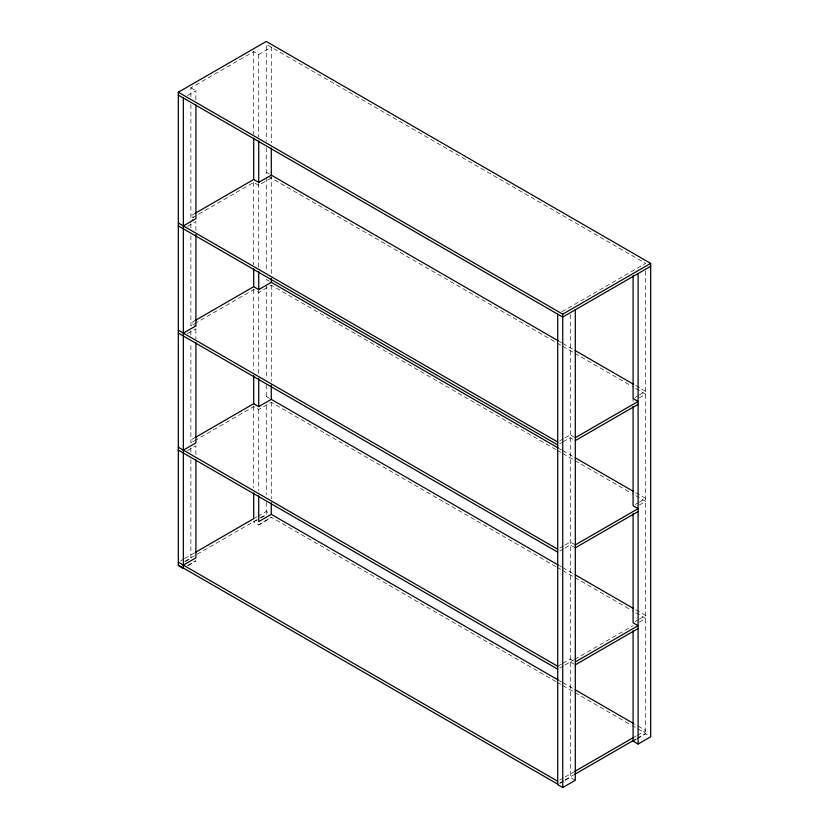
<?xml version="1.0" encoding="UTF-8"?>
<svg xmlns="http://www.w3.org/2000/svg" width="829" height="829" viewBox="0 0 829 829"><rect width="100%" height="100%" fill="white"/><g stroke="black" fill="none" stroke-linecap="round" stroke-linejoin="round"><path stroke-width="0.62" stroke-dasharray="4.14 3.11" d="M190.888 96.91L190.888 87.864L253.695 51.605L258.721 54.507L271.29 47.253L271.29 142.847M187.541 95.604L195.913 90.765L195.913 101.107M195.375 213.167L190.888 215.758L193.903 217.499M271.29 178.038L258.721 185.292L253.695 182.39L190.888 218.659L193.903 220.4M187.541 226.39L195.913 221.561L195.913 230.566M195.375 320.367L190.888 322.958L195.913 325.859L195.913 339.02M555.979 449.608L271.29 285.238L258.721 292.492L253.695 289.59L190.888 325.859L190.888 235.395M187.541 333.59L195.913 328.761M195.375 437.401L190.888 439.992L193.903 441.733M555.979 566.642L271.29 402.272L258.721 409.526L253.695 406.624L190.888 442.893L190.888 342.522M187.541 450.624L195.913 445.795L195.913 454.81M561.896 311.745L645.646 263.394L272.409 47.895M180.421 561.005L183.561 559.192M184.608 558.591L195.375 552.373M253.695 518.695L256.845 516.881M257.892 516.28L266.264 511.441L269.28 513.182M184.608 561.492L258.938 518.581M259.985 517.97L266.264 514.343M185.655 561.378L189.841 558.964M253.695 521.596L256.845 520.28M261.031 517.866L266.264 514.84L266.264 502.426M187.541 565.606L195.913 560.767L187.541 566.093M555.979 681.614L271.29 517.244L258.721 524.995L253.695 522.094M258.721 524.995L271.29 517.244M559.803 440.831L563.989 438.417M565.036 437.816L570.279 434.79L574.3 437.111M635.18 397.319L638.32 395.506M639.366 394.905L645.646 391.278L634.444 384.801M559.803 443.733L561.896 442.531M562.943 441.919L570.279 437.691L575.305 440.593M639.366 397.806L645.646 394.179L632.206 386.407M559.803 548.031L563.989 545.617M565.036 545.016L570.279 541.99L575.305 544.891M635.18 504.519L638.32 502.706M639.366 502.105L645.646 498.478L634.444 492.001M559.803 550.933L563.989 548.518M565.036 547.917L570.279 544.891L575.305 547.793M639.366 505.006L645.646 501.379L632.206 493.607M557.71 666.278L561.896 663.863M562.943 663.262L570.279 659.024L575.305 661.925M635.18 621.553L638.32 619.74M639.366 619.139L645.646 615.512L634.444 609.035M559.803 667.967L563.989 665.552M565.036 664.951L573.637 659.988M574.766 659.335L633.087 625.667M639.366 622.04L645.646 618.413L632.206 610.641M559.803 780.048L563.989 777.633M565.036 777.022L573.637 772.058M633.087 737.737L636.226 735.924M637.273 735.323L645.646 730.484L634.444 724.018M559.803 782.949L563.989 780.524M565.036 779.923L573.637 774.96M633.087 740.639L636.226 738.826M637.273 738.224L645.646 733.385L632.206 725.624M559.803 783.436L563.989 781.022M565.036 780.421L570.279 777.395L575.305 780.296M633.087 741.136L636.226 739.323M637.273 738.712L645.646 733.883L648.661 735.624M271.29 47.253L266.264 44.351L266.264 141.231M190.888 87.864L195.913 90.765M266.264 172.235L269.28 173.976M559.347 341.444L561.585 342.74M562.704 343.393L573.917 349.859M268.275 176.297L555.979 342.408M557.109 343.051L561.585 345.641M562.704 346.294L573.917 352.76M575.036 353.403L631.076 385.765M269.28 281.176L266.264 279.435L266.264 282.337M559.347 448.644L561.585 449.94M562.704 450.593L573.917 457.059M557.109 450.251L561.585 452.841M562.704 453.484L573.917 459.96M575.036 460.603L631.076 492.965M266.264 396.469L269.28 398.21M559.347 565.679L561.585 566.974M562.704 567.627L573.917 574.093M557.109 567.285L561.585 569.875M562.704 570.528L573.917 576.994M575.036 577.637L631.076 609.999M570.279 661.925L574.3 664.247M559.347 680.661L561.585 681.946M562.704 682.599L573.917 689.065M557.109 682.267L561.585 684.847M562.704 685.5L573.917 691.966M575.036 692.619L631.076 724.971M645.646 271.135L645.646 733.883M633.087 398.531L633.087 401.433M570.279 314.657L570.279 777.395M271.29 175.137L271.29 274.617M271.29 285.238L271.29 381.423M271.29 402.272L271.29 498.892M266.264 147.697L266.264 175.137M266.264 177.717L266.264 271.715M266.264 284.907L266.264 378.521M266.264 384.925L266.264 399.371M266.264 405.816L266.264 494.695M258.721 54.507L258.721 137.179M258.721 183.354L258.721 267.705M258.721 289.59L258.721 374.563M258.721 409.526L258.721 490.685M253.695 51.605L253.695 134.277M253.695 182.39L253.695 264.803M253.695 289.59L253.695 370.376M253.695 406.624L253.695 487.784M190.888 104.661L190.888 222.514M190.888 223.809L190.888 228.959M190.888 330.989L190.888 336.118M190.888 448.043L190.888 453.194M190.888 459.639L190.888 558.363"/><path stroke-width="1.24" d="M183.354 98.019L183.354 568.507L178.328 565.606L178.328 92.216L266.264 41.45L650.672 263.394L650.672 736.784L638.112 744.027L633.087 741.136L633.087 630.817M195.375 213.167L253.695 179.489L258.721 182.39L271.29 175.137L558.228 340.802M183.354 225.913L195.913 218.659L195.913 104.982M195.375 320.367L253.695 286.689L258.721 289.59L271.29 282.337L558.228 448.002M183.354 333.113L195.913 325.859L195.913 234.431M195.375 437.401L253.695 403.723L258.721 406.624L271.29 399.371L558.228 565.036M183.354 450.147L195.913 442.893L195.913 342.864M178.328 92.216L562.736 314.16L650.672 263.394M650.672 266.296L562.736 317.061L178.328 95.117M195.375 552.373L253.695 518.695L253.695 492.934M183.354 565.119L195.913 557.865L195.913 459.96M558.228 680.008L271.29 514.343L258.721 521.596L258.721 495.835M575.305 437.691L638.112 401.433L633.087 398.531L633.087 275.808M575.305 440.593L638.112 404.334M575.305 544.891L638.112 508.633L633.087 505.731L633.087 406.583M575.305 547.793L638.112 511.534M575.305 661.925L638.112 625.667L633.087 622.766L633.087 513.762M575.305 664.827L638.112 628.569M574.766 771.416L633.087 737.737M574.766 774.317L633.087 740.639M557.71 314.16L557.71 784.649L562.736 787.55L575.305 780.296L575.305 309.808M575.036 350.501L633.325 384.159M178.328 223.011L557.71 442.044M178.328 225.913L557.71 444.945M575.036 457.701L633.325 491.359M178.328 330.211L557.71 549.244M178.328 333.113L557.71 552.145M575.036 574.746L633.325 608.393M178.328 447.245L557.71 666.278M178.328 450.147L557.71 669.179M575.036 689.718L633.325 723.365M178.328 562.217L557.71 781.25M178.328 565.119L557.71 784.151M638.112 273.539L638.112 744.027M562.736 314.16L562.736 787.55M271.29 148.008L271.29 175.137M271.29 278.471L271.29 282.337M271.29 385.267L271.29 399.371M271.29 502.757L271.29 514.343M258.721 141.054L258.721 182.39M258.721 271.56L258.721 289.59M258.721 378.407L258.721 406.624M253.695 138.153L253.695 179.489M253.695 268.658L253.695 286.689M253.695 375.506L253.695 403.723"/></g></svg>
